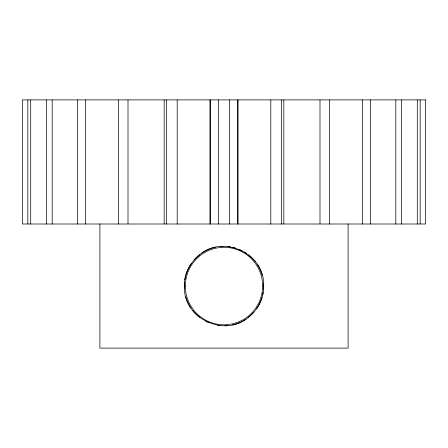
<?xml version="1.0" encoding="UTF-8"?>
<svg xmlns="http://www.w3.org/2000/svg" width="448" height="448" viewBox="0 0 448 448"><rect width="100%" height="100%" fill="white"/><g stroke="black" fill="none" stroke-linecap="round" stroke-linejoin="round"><path stroke-width="0.67" d="M184.391 288.663L184.442 282.677M263.609 283.45L263.558 289.43M184.341 287.778C184.156 318.674 224.588 337.529 248.164 317.57A40.326 39.357 -90 0 0 253.641 312.486C258.619 306.891 261.968 299.88 263.189 292.488M184.811 279.619L185.326 277.038A32.698 25.833 90 0 1 187.527 270.362L189.93 265.647L194.359 259.622A40.326 39.357 -90 0 1 199.836 254.537C223.412 234.578 263.844 253.434 263.659 284.334M185.646 275.811L185.293 277.172A37.464 35.246 -90 0 0 184.296 287.078M194.107 259.924L199.836 254.537M253.893 312.183L248.164 317.57M220.102 246.54L222.975 246.355M225.025 325.758L227.898 325.567M227.898 246.534L230.434 246.865M217.566 325.242L220.102 325.573M232.882 247.346L235.626 248.091M239.557 249.525L242.228 250.768M205.772 321.339L208.443 322.582M244.406 251.983L246.842 253.579M255.517 261.89L253.938 259.958A40.298 39.323 -90 0 0 248.517 254.811M192.483 310.218L194.062 312.15A40.298 39.323 90 0 0 199.483 317.296M185.276 286.054L185.298 287.274A38.825 38.668 81.2 0 0 224.622 324.778A38.825 38.668 81.2 0 0 262.634 286.054M420.168 99.893L420.168 224M417.295 99.893L417.295 224M401.363 99.893L401.363 224M395.814 99.893L395.814 224M370.479 99.893L370.479 224M362.628 99.893L362.628 224M348.107 224L348.107 348.107L99.893 348.107L99.893 224M329.605 99.893L329.605 224M319.995 99.893L319.995 224M283.836 99.893L283.836 224M281.54 99.893L281.54 224M270.816 99.893L270.816 224M238.039 99.893L238.039 224M237.698 99.893L237.698 224M229.55 99.893L229.55 224M218.45 99.893L218.45 224M210.302 99.893L210.302 224M209.961 99.893L209.961 224M177.184 99.893L177.184 224M166.46 99.893L166.46 224M164.164 99.893L164.164 224M128.005 99.893L128.005 224M118.395 99.893L118.395 224M85.372 99.893L85.372 224M77.521 99.893L77.521 224M52.186 99.893L52.186 224M46.637 99.893L46.637 224M30.705 99.893L30.705 224M27.832 99.893L27.832 224M191.033 308.19A39.015 37.464 -90 0 1 185.797 296.918M185.92 274.758A39.054 37.503 -90 0 1 191.285 263.547M232.445 324.862A39.967 39.794 90 0 0 239.557 322.594A40.32 39.822 -90 0 0 246.137 319.026M262.08 297.349A39.054 37.503 90 0 1 256.715 308.56M256.967 263.917A39.015 37.464 -90 0 1 262.203 275.19M263.704 285.029A37.464 35.246 -90 0 1 262.707 294.935M201.863 253.081A40.37 39.872 90 0 1 208.432 249.519M208.432 249.514A40.023 39.85 87.2 0 1 215.555 247.246M185.366 286.054A38.825 38.668 81.2 0 1 223.989 247.324A38.825 38.668 81.2 0 1 262.707 286.054M425.6 99.893L22.4 99.893L22.4 224L425.6 224L425.6 99.893"/></g></svg>
